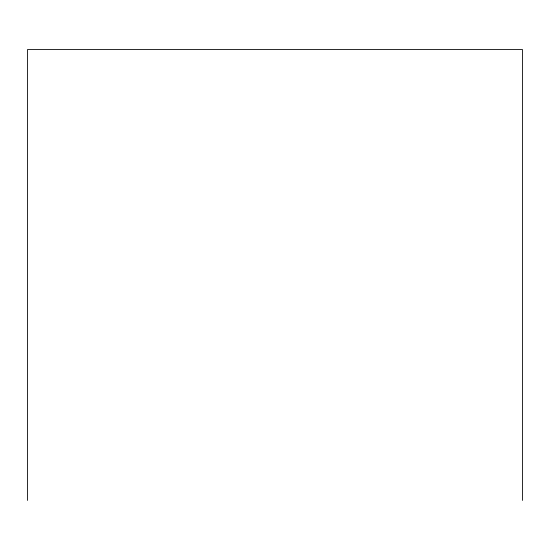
<?xml version="1.0" encoding="UTF-8"?>
<svg xmlns="http://www.w3.org/2000/svg" width="550" height="550" viewBox="0 0 550 550"><rect width="100%" height="100%" fill="white"/><g stroke="black" fill="none" stroke-linecap="round" stroke-linejoin="round"><path stroke-width="0.82" d="M522.5 500.438L522.5 49.562L27.5 49.562L27.5 500.438"/></g></svg>
